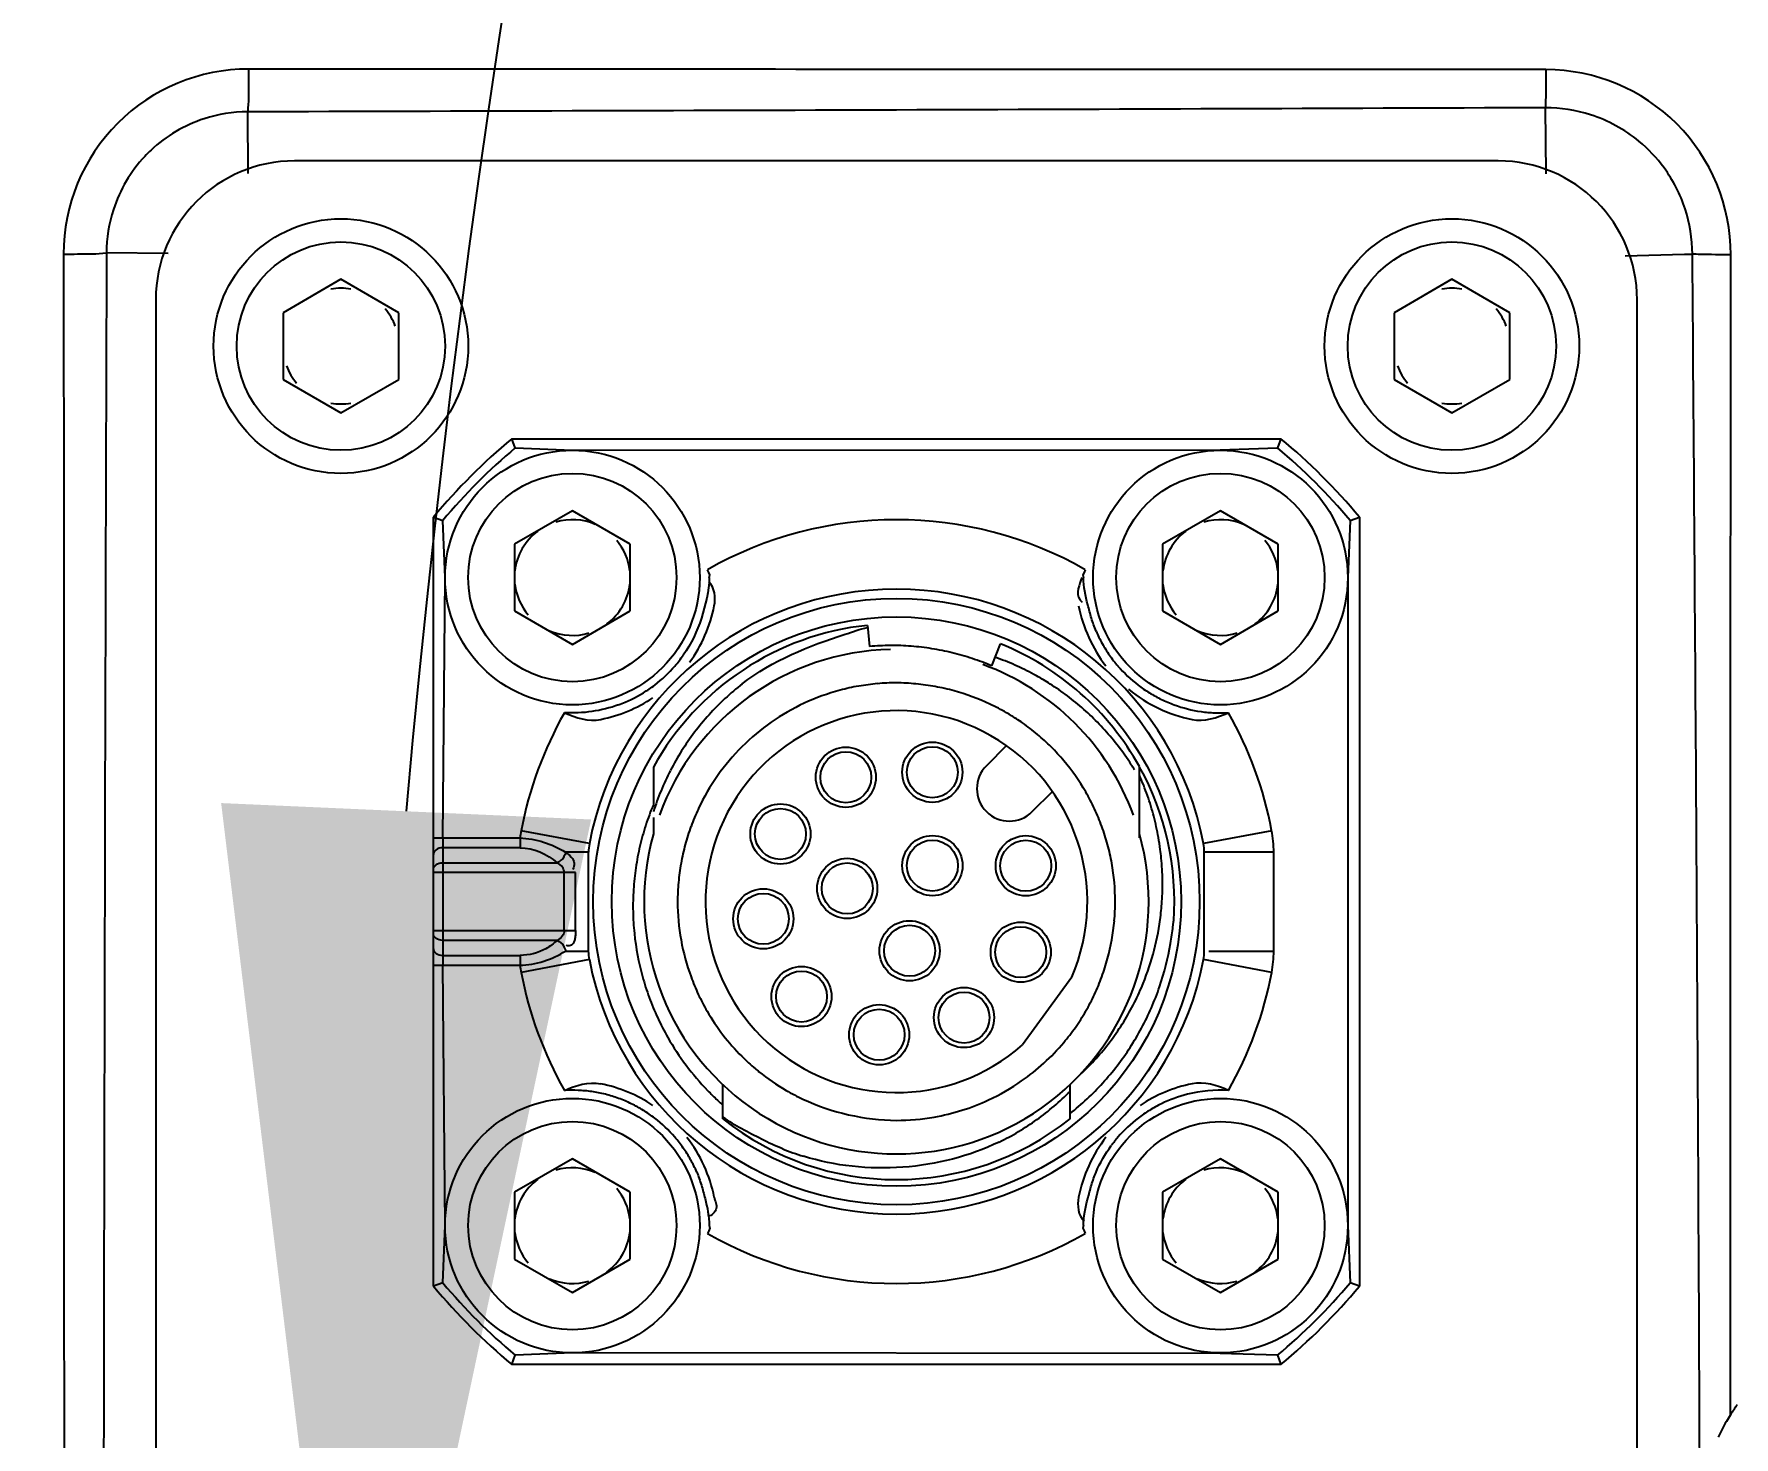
# Model space of a CAD drawing. Header units: millimetres. Extents: x 4086 to 8300, y 123 to 1549.
# Drawn here: x 7714.3 to 7723.48, y 609.48 to 617.05 of the extents above; entities that cross this region are included whole.
import ezdxf

# ---------------------------------------------------------------- set-up
doc = ezdxf.new("R2010")
doc.units = ezdxf.units.MM
for name, color, linetype in [('外形图', 7, 'Continuous'), ('尺寸标注', 7, 'Continuous'), ('运动范围', 7, 'Continuous')]:
    doc.layers.add(name, color=color, linetype=linetype)
doc.styles.add('思源黑', font='SourceHanSansCN-Normal.ttf')
doc.dimstyles.new('尺寸标注_1_4比例', dxfattribs={"dimtxt": 7, "dimasz": 6, "dimexe": 2, "dimexo": 1.5, "dimgap": 1, "dimtad": 1, "dimdec": 1, "dimlfac": 4, "dimdsep": 46, "dimtxsty": '思源黑', "dimcen": 0.09, "dimadec": 0, "dimazin": 0, "dimtp": 0.01, "dimtm": 0.01, "dimtfac": 1, "dimtdec": 1, "dimtofl": 0, "dimtmove": 0, "dimatfit": 3, "dimfxl": 1, "dimtolj": 1, "dimarcsym": 0})

# ---------------------------------------------------------------- blocks, each defined once
blk = doc.blocks.new('*D750')
at = {"layer": 'Defpoints', "color": 0}
for p in [(7746.4945, 663.3329), (7961.6062, 638.2257), (7701.103, 606.8629), (7720.6832, 606.8629), (7783.6327, 606.8629)]:
    blk.add_point(p, dxfattribs=at)
at = {"layer": '尺寸标注', "color": 0, "lineweight": -2}
blk.add_arc((7783.6327, 606.8629), 67.5878, 15.082182, 174.911989, dxfattribs=at)
at = {"layer": '尺寸标注', "color": 0}
for points in [[(7847.9162, 624.2324), (7849.8685, 624.6666), (7850.1949, 618.5926)], [(7715.3122, 612.9013), (7717.3102, 612.8126), (7716.0449, 606.8629)]]:
    blk.add_solid(points, dxfattribs=at)
at = {"layer": '尺寸标注', "color": 0, "insert": (7783.6327, 679.1611), "char_height": 7, "attachment_point": 5, "style": '思源黑'}
blk.add_mtext('\\A1;-\\A1;170%%d', dxfattribs=at)

msp = doc.modelspace()

# ---------------------------------------------------------------- linework, layer by layer
at = {"layer": '外形图'}
for p, q in [((7715.4582, 616.302), (7715.4556, 616.6345)), ((7722.4682, 616.2997), (7722.4638, 616.6566)), ((7722.209, 616.3692), (7715.709, 616.3692)), ((7715.0259, 615.869), (7714.6932, 615.8721)), ((7722.8951, 615.8575), (7723.2145, 615.8648)), ((7723.2145, 615.8648), (7723.2576, 615.8658)), ((7715.959, 615.73), (7715.6465, 615.5496)), ((7716.2715, 615.5496), (7715.959, 615.73)), ((7721.959, 615.73), (7721.6465, 615.5496)), ((7722.2715, 615.5496), (7721.959, 615.73)), ((7714.959, 615.6192), (7714.959, 604.1192)), ((7722.959, 604.1192), (7722.959, 615.6192)), ((7715.6465, 615.5496), (7715.6465, 615.1888)), ((7716.2715, 615.1888), (7716.2715, 615.5496)), ((7721.6465, 615.5496), (7721.6465, 615.1888)), ((7722.2715, 615.1888), (7722.2715, 615.5496)), ((7715.6465, 615.1888), (7715.959, 615.0084)), ((7715.959, 615.0084), (7716.2715, 615.1888)), ((7721.6465, 615.1888), (7721.959, 615.0084)), ((7721.959, 615.0084), (7722.2715, 615.1888)), ((7716.9004, 614.8192), (7716.8823, 614.8692)), ((7716.8823, 614.8692), (7721.0356, 614.8692)), ((7721.0356, 614.8692), (7721.0175, 614.8192)), ((7716.9004, 614.8192), (7717.209, 614.8063)), ((7717.209, 614.8063), (7720.707, 614.8091)), ((7720.707, 614.8091), (7721.0175, 614.8192)), ((7717.209, 614.48), (7716.8965, 614.2996)), ((7717.5215, 614.2996), (7717.209, 614.48)), ((7720.709, 614.48), (7720.3965, 614.2996)), ((7721.0215, 614.2996), (7720.709, 614.48)), ((7716.459, 610.2925), (7716.459, 614.4459)), ((7716.459, 614.4459), (7716.509, 614.4277)), ((7716.5214, 614.1188), (7716.509, 614.4277)), ((7721.409, 614.4277), (7721.3965, 614.1192)), ((7721.409, 614.4277), (7721.459, 614.4459)), ((7721.459, 614.4459), (7721.459, 610.2925)), ((7716.8965, 614.2996), (7716.8965, 613.9388)), ((7717.5215, 613.9388), (7717.5215, 614.2996)), ((7720.3965, 614.2996), (7720.3965, 613.9388)), ((7721.0215, 613.9388), (7721.0215, 614.2996)), ((7716.509, 612.7128), (7716.5214, 614.1198)), ((7721.3964, 614.1178), (7721.3965, 610.6185)), ((7716.8965, 613.9388), (7717.209, 613.7584)), ((7717.209, 613.7584), (7717.5215, 613.9388)), ((7720.3965, 613.9388), (7720.709, 613.7584)), ((7720.709, 613.7584), (7721.0215, 613.9388)), ((7718.8022, 613.861), (7718.8141, 613.7471)), ((7719.4734, 613.6424), (7719.5213, 613.7611)), ((7719.5538, 613.2116), (7719.4451, 613.1028)), ((7720.2715, 612.713), (7720.2715, 613.098)), ((7717.6465, 613.0954), (7717.6465, 612.8925)), ((7719.6926, 612.8553), (7719.8013, 612.9641)), ((7717.6465, 612.8234), (7717.6465, 612.7349)), ((7717.3008, 612.6825), (7716.9323, 612.7522)), ((7720.9856, 612.7522), (7720.6171, 612.6825)), ((7716.459, 612.7128), (7716.9262, 612.7128)), ((7716.509, 612.7128), (7716.509, 612.0256)), ((7716.9262, 612.6597), (7716.509, 612.6597)), ((7716.9262, 612.7128), (7716.9262, 612.6597)), ((7716.509, 612.5787), (7717.1272, 612.5787)), ((7717.2965, 612.6361), (7717.1727, 612.6361)), ((7717.2965, 612.1023), (7717.2965, 612.6361)), ((7720.6215, 612.1023), (7720.6215, 612.6361)), ((7720.9965, 612.6361), (7720.6215, 612.6361)), ((7720.9964, 612.1023), (7720.9964, 612.6361)), ((7717.226, 612.5256), (7716.459, 612.5256)), ((7717.1651, 612.2128), (7717.1651, 612.5256)), ((7717.226, 612.2128), (7717.226, 612.5256)), ((7716.459, 612.2128), (7717.1651, 612.2128)), ((7717.1651, 612.2128), (7717.226, 612.2128)), ((7717.1272, 612.1597), (7716.509, 612.1597)), ((7717.1727, 612.1023), (7717.2965, 612.1023)), ((7720.6458, 612.1023), (7720.9965, 612.1023)), ((7716.459, 612.0256), (7716.9262, 612.0256)), ((7716.509, 612.0787), (7716.9262, 612.0787)), ((7716.5214, 610.6186), (7716.509, 612.0256)), ((7716.9262, 612.0787), (7716.9262, 612.0256)), ((7717.3008, 612.0558), (7716.9323, 611.9862)), ((7720.9856, 611.9862), (7720.6171, 612.0558)), ((7719.9057, 611.9603), (7719.6404, 611.5951)), ((7718.0215, 611.1966), (7718.0215, 611.3805)), ((7719.8965, 611.1967), (7719.8965, 611.3805)), ((7717.209, 610.98), (7716.8965, 610.7996)), ((7717.5215, 610.7996), (7717.209, 610.98)), ((7720.709, 610.98), (7720.3965, 610.7996)), ((7721.0215, 610.7996), (7720.709, 610.98)), ((7716.8965, 610.7996), (7716.8965, 610.4388)), ((7717.5215, 610.4388), (7717.5215, 610.7996)), ((7720.3965, 610.7996), (7720.3965, 610.4388)), ((7721.0215, 610.4388), (7721.0215, 610.7996)), ((7716.509, 610.3107), (7716.5214, 610.6197)), ((7721.3965, 610.6197), (7721.409, 610.3107)), ((7716.8965, 610.4388), (7717.209, 610.2584)), ((7717.209, 610.2584), (7717.5215, 610.4388)), ((7720.3965, 610.4388), (7720.709, 610.2584)), ((7720.709, 610.2584), (7721.0215, 610.4388)), ((7716.509, 610.3107), (7716.459, 610.2925)), ((7721.459, 610.2925), (7721.409, 610.3107)), ((7716.8823, 609.8692), (7716.9004, 609.9192)), ((7717.209, 609.9321), (7716.9004, 609.9192)), ((7720.707, 609.9291), (7717.209, 609.9321)), ((7721.0175, 609.9192), (7720.707, 609.9291)), ((7721.0175, 609.9192), (7721.0356, 609.8692)), ((7721.0356, 609.8692), (7716.8823, 609.8692))]:
    msp.add_line(p, q, dxfattribs=at)
for points in [[(7717.9485, 614.1192), (7717.9514, 614.1331), (7717.9454, 614.1474), (7717.939, 614.1618)], [(7719.9789, 614.1618), (7719.9725, 614.1474), (7719.9666, 614.1332), (7719.9695, 614.1192)], [(7716.509, 612.6597), (7716.4992, 612.659), (7716.4898, 612.657), (7716.4812, 612.6538), (7716.4736, 612.6494), (7716.4674, 612.644), (7716.4628, 612.6379), (7716.4599, 612.6313), (7716.459, 612.6244)], [(7716.459, 612.5433), (7716.4599, 612.5502), (7716.4628, 612.5568), (7716.4674, 612.5629), (7716.4736, 612.5683), (7716.4811, 612.5727), (7716.4898, 612.576), (7716.4992, 612.578), (7716.509, 612.5787)], [(7717.1737, 612.6349), (7717.1692, 612.6236), (7717.1626, 612.6126), (7717.1566, 612.6006), (7717.147, 612.5922), (7717.1369, 612.5848), (7717.1266, 612.5787)], [(7717.1651, 612.5256), (7717.164, 612.5352), (7717.1619, 612.5432), (7717.1589, 612.55), (7717.1547, 612.5562), (7717.1494, 612.5625), (7717.1429, 612.5686), (7717.1349, 612.5742), (7717.1266, 612.5787)], [(7716.509, 612.1597), (7716.4992, 612.1604), (7716.4898, 612.1624), (7716.4812, 612.1657), (7716.4736, 612.1701), (7716.4674, 612.1754), (7716.4628, 612.1816), (7716.4599, 612.1882), (7716.459, 612.1951)], [(7716.459, 612.114), (7716.4599, 612.1071), (7716.4628, 612.1005), (7716.4674, 612.0944), (7716.4736, 612.089), (7716.4812, 612.0846), (7716.4898, 612.0814), (7716.4992, 612.0793), (7716.509, 612.0787)], [(7717.1266, 612.1597), (7717.1369, 612.1536), (7717.147, 612.1462), (7717.1566, 612.1378), (7717.1626, 612.1257), (7717.169, 612.1147), (7717.1734, 612.1033)], [(7717.9485, 610.6192), (7717.9513, 610.6051), (7717.9454, 610.591), (7717.939, 610.5766)], [(7719.9694, 610.6192), (7719.9666, 610.6052), (7719.9725, 610.591), (7719.9789, 610.5766)]]:
    msp.add_lwpolyline(points, dxfattribs=at)
for centre, radius in [((7715.959, 615.3692), 0.6875), ((7721.959, 615.3692), 0.6875), ((7715.959, 615.3692), 0.5625), ((7715.959, 615.3692), 0.5625), ((7721.959, 615.3692), 0.5625), ((7717.209, 614.1192), 0.6875), ((7720.709, 614.1192), 0.6875), ((7717.209, 614.1192), 0.5625), ((7720.709, 614.1192), 0.5625), ((7718.959, 612.3692), 1.6375), ((7718.959, 612.3692), 1.5375), ((7718.6859, 613.0408), 0.1625), ((7719.1527, 613.0678), 0.1625), ((7719.1527, 613.0678), 0.1375), ((7718.6859, 613.0408), 0.1375), ((7718.3327, 612.7344), 0.1625), ((7718.3327, 612.7344), 0.1375), ((7719.1534, 612.5636), 0.1625), ((7719.1534, 612.5636), 0.1375), ((7719.6576, 612.5629), 0.1625), ((7719.6576, 612.5629), 0.1375), ((7718.6933, 612.4404), 0.1625), ((7718.6933, 612.4404), 0.1375), ((7718.24, 612.2761), 0.1625), ((7718.24, 612.2761), 0.1375), ((7719.0301, 612.1036), 0.1625), ((7719.0301, 612.1036), 0.1375), ((7719.6306, 612.0961), 0.1625), ((7719.6306, 612.0961), 0.1375), ((7718.4463, 611.8565), 0.1625), ((7718.4463, 611.8565), 0.1375), ((7719.3242, 611.7429), 0.1625), ((7718.8659, 611.6502), 0.1625), ((7719.3242, 611.7429), 0.1375), ((7718.8659, 611.6502), 0.1375), ((7717.209, 610.6192), 0.6875), ((7720.709, 610.6192), 0.6875), ((7717.209, 610.6192), 0.5625), ((7720.709, 610.6192), 0.5625)]:
    msp.add_circle(centre, radius, dxfattribs=at)
for centre, radius, start, end in [((7715.4597, 615.8668), 0.9985, 89.94103, 180.03394), ((7722.4661, 615.8631), 0.9991, 359.95295, 89.97583), ((7715.4567, 615.866), 0.7685, 90.0848, 107.96318), ((7722.4643, 615.86), 0.7966, 72.18693, 90.03698), ((7715.455, 615.8727), 0.7615, 133.22051, 136.82168), ((7722.4619, 615.8614), 0.7965, 36.18403, 50.51475), ((7715.709, 615.6192), 0.75, 90, 180), ((7722.209, 615.6192), 0.75, 0, 90), ((7722.4596, 615.8612), 0.7984, 18.21562, 36.1006), ((7715.4619, 615.8709), 0.7687, 162.0603, 179.90992), ((7722.4583, 615.8624), 0.7993, 0.24202, 18.10553), ((11015.7805, 604.7162), 3301.1061, 179.8063724, 179.9626317), ((6099.3581, 602.7848), 1623.9522, 0.2248116, 0.4615247), ((7715.959, 615.3692), 0.3125, 79.9994, 100.0006), ((7721.959, 615.3692), 0.3125, 79.9994, 100.0006), ((7715.959, 615.3692), 0.3125, 19.99941, 40.0006), ((7721.959, 615.3692), 0.3125, 19.99941, 40.0006), ((7715.959, 615.3692), 0.3125, 199.99941, 220.0006), ((7721.959, 615.3692), 0.3125, 199.99941, 220.0006), ((7715.959, 615.3692), 0.3125, 259.9994, 280.0006), ((7721.959, 615.3692), 0.3125, 259.9994, 280.0006), ((7718.959, 612.3692), 3.25, 129.71514, 140.28486), ((7718.959, 612.3692), 3.25, 39.71514, 50.28486), ((7718.959, 612.3692), 3.2, 130.03737, 139.96263), ((7718.959, 612.3692), 3.2, 40.03737, 49.96263), ((7717.209, 614.1192), 0.3125, 66.66743, 106.66645), ((7718.959, 612.3692), 2.0625, 60.36057, 119.63943), ((7720.709, 614.1192), 0.3125, 66.66743, 106.66645), ((7717.209, 614.1192), 0.3125, 126.66743, 173.33256), ((7717.209, 614.1192), 0.3125, 6.66744, 40.0006), ((7720.709, 614.1192), 0.3125, 126.66743, 173.33256), ((7720.709, 614.1192), 0.3125, 6.66744, 40.0006), ((7717.209, 614.1192), 0.3125, 186.66744, 220.0006), ((7718.959, 612.3692), 1.6875, 10.70124, 169.29873), ((7717.209, 614.1192), 0.3125, 306.66743, 353.33256), ((7720.709, 614.1192), 0.3125, 186.66744, 220.0006), ((7720.709, 614.1192), 0.3125, 306.66743, 353.33256), ((7717.209, 614.1192), 0.7812, 324.17832, 348.67376), ((7720.709, 614.1192), 0.7812, 191.32625, 217.56985), ((7717.209, 614.1192), 0.3125, 246.66743, 286.66645), ((7718.959, 612.3692), 1.5, 95.99992, 151.0454), ((7720.709, 614.1192), 0.3125, 246.66743, 286.66645), ((7718.9331, 612.3663), 1.3859, 90.2785, 94.92399), ((7718.933, 612.368), 1.3843, 85.6236, 90.27446), ((7718.9329, 612.3669), 1.3853, 80.97569, 85.62278), ((7718.959, 612.3692), 1.5012, 29.0411, 68.00001), ((7720.6329, 614.0793), 0.6456, 202.70928, 209.33055), ((7720.7042, 614.1192), 0.7273, 209.31951, 215.19305), ((7718.959, 612.3692), 1.3625, 91.33258, 159.99933), ((7717.1895, 614.1352), 0.7563, 319.2215, 324.87209), ((7718.9329, 612.3672), 1.385, 76.32547, 80.97336), ((7718.9329, 612.3675), 1.3848, 71.67531, 76.32385), ((7718.9327, 612.3672), 1.3851, 67.0259, 71.67328), ((7718.959, 612.3692), 1.3625, 19.99849, 69.99868), ((7719.0227, 612.344), 1.4242, 66.16676, 70.75931), ((7720.7282, 614.135), 0.7561, 215.12664, 220.77889), ((7717.209, 614.1186), 0.7307, 307.50633, 319.20926), ((7719.0182, 612.3337), 1.4355, 61.60144, 66.16724), ((7719.0174, 612.3322), 1.4372, 58.81412, 61.60299), ((7719.0192, 612.3351), 1.4337, 57.02471, 58.81396), ((7720.7089, 614.1186), 0.7308, 220.79115, 232.49374), ((7717.209, 614.1192), 0.7812, 281.32632, 303.75635), ((7717.2078, 614.1217), 0.734, 289.97238, 301.61405), ((7717.2091, 614.1192), 0.7312, 301.62689, 307.47184), ((7719.013, 612.4123), 1.4385, 128.03637, 137.82833), ((7718.9627, 612.361), 1.1902, 105.00363, 124.84194), ((7718.9596, 612.3666), 1.1841, 99.9425, 104.92728), ((7718.9591, 612.3697), 1.1809, 94.95987, 99.94192), ((7718.9582, 612.3798), 1.1707, 89.964, 94.96129), ((7718.9457, 612.301), 1.2496, 84.54437, 89.39128), ((7718.9473, 612.3205), 1.23, 79.63509, 84.5313), ((7718.9494, 612.3318), 1.2185, 74.73148, 79.63906), ((7718.9546, 612.3511), 1.1985, 64.87013, 74.72785), ((7719.0137, 612.3275), 1.4431, 47.85811, 57.00512), ((7720.709, 614.1192), 0.7812, 230.5908, 258.67368), ((7720.7088, 614.1192), 0.7312, 232.52804, 238.37297), ((7720.7096, 614.1205), 0.7327, 238.37578, 244.20498), ((7718.959, 612.3692), 2.0625, 150.36124, 169.29873), ((7718.9996, 612.4248), 1.4201, 137.8398, 142.78032), ((7718.959, 612.3692), 1.0312, 336.64174, 311.35824), ((7718.9599, 612.3634), 1.1852, 59.90253, 64.8483), ((7718.9624, 612.3679), 1.18, 56.88691, 59.89969), ((7719.0036, 612.3163), 1.4582, 43.31565, 47.86037), ((7720.7092, 614.1196), 0.7317, 244.20126, 250.04157), ((7720.7089, 614.1188), 0.7308, 250.04796, 261.74895), ((7720.709, 614.1205), 0.7325, 261.75632, 267.56666), ((7720.7091, 614.1194), 0.7315, 267.56028, 273.33701), ((7718.959, 612.3692), 2.0625, 10.72399, 29.63876), ((7718.9981, 612.4262), 1.4181, 142.78854, 147.71656), ((7718.9604, 612.3675), 1.1836, 124.92693, 134.90243), ((7718.9642, 612.3706), 1.1768, 54.94556, 56.88673), ((7718.967, 612.3746), 1.1719, 49.99631, 54.94683), ((7719.0056, 612.3181), 1.4554, 38.74971, 43.31817), ((7718.9663, 612.364), 1.1902, 134.9862, 154.81898), ((7718.9797, 612.3895), 1.1523, 45.01437, 50.00256), ((7718.9673, 612.3765), 1.1703, 40.03767, 45.03385), ((7719.0011, 612.3149), 1.461, 34.17696, 38.73907), ((7718.9983, 612.426), 1.4184, 147.71425, 152.62725), ((7719.5688, 612.9791), 0.175, 135, 315), ((7718.9563, 612.3675), 1.1845, 30.08368, 40.03191), ((7718.9936, 612.3096), 1.4701, 31.66673, 34.18234), ((7718.9882, 612.4312), 1.407, 152.62741, 157.56422), ((7718.9224, 612.4552), 1.4751, 19.27296, 23.85303), ((7718.959, 612.3692), 1.5012, 355.97299, 28.95665), ((7718.9774, 612.4358), 1.3953, 157.56777, 162.53492), ((7718.9579, 612.3686), 1.1825, 25.09542, 30.07643), ((7718.9399, 612.4616), 1.4564, 14.64638, 19.26351), ((7718.9522, 612.3449), 1.4159, 157.24789, 162.01943), ((7718.9579, 612.3697), 1.1801, 154.89676, 159.89409), ((7718.96, 612.3696), 1.1802, 20.11072, 25.09321), ((7718.9378, 612.4612), 1.4586, 10.05135, 14.64164), ((7717.5465, 612.6361), 0.625, 169.29873, 172.95646), ((7718.9535, 612.3445), 1.4173, 162.01981, 166.79487), ((7718.959, 612.3692), 1.3625, 164.42875, 15.57143), ((7718.9595, 612.3692), 1.1819, 159.89771, 164.90345), ((7718.9599, 612.3697), 1.1803, 15.11072, 20.1065), ((7720.3715, 612.6361), 0.625, 359.99998, 10.77626), ((7717.5465, 612.6361), 0.25, 169.2976, 180), ((7718.9533, 612.3446), 1.417, 166.7972, 171.57927), ((7718.971, 612.3663), 1.1937, 164.91161, 169.88358), ((7718.9491, 612.3669), 1.1915, 10.12933, 15.10242), ((7718.9369, 612.461), 1.4595, 7.47137, 10.05289), ((7718.941, 612.4615), 1.4553, 5.63674, 7.47122), ((7720.3715, 612.6361), 0.25, 0, 10.70108), ((7718.9566, 612.3442), 1.4204, 171.5833, 176.35803), ((7718.9773, 612.365), 1.2001, 169.87644, 174.83392), ((7718.9289, 612.3639), 1.2119, 0.25157, 10.103), ((7718.9538, 612.4626), 1.4425, 0.87558, 5.64182), ((7718.9841, 612.3646), 1.2069, 174.8453, 179.78379), ((7718.9679, 612.463), 1.4284, 356.23309, 0.86857), ((7718.961, 612.3439), 1.4248, 176.35866, 181.12024), ((7718.989, 612.3745), 1.2119, 180.25157, 190.103), ((7718.9338, 612.3738), 1.2069, 354.84529, 359.78376), ((7718.9673, 612.4632), 1.429, 352.29672, 356.22702), ((7718.9605, 612.3439), 1.4242, 181.12101, 185.89111), ((7718.9781, 612.4616), 1.4181, 336.8643, 352.30313), ((7718.9659, 612.3449), 1.4298, 185.90664, 195.425), ((7718.9422, 612.3732), 1.1986, 344.92169, 354.83717), ((7718.9614, 612.3944), 1.4995, 350.37591, 353.89818), ((7718.9605, 612.3945), 1.5004, 353.89768, 355.01185), ((7718.965, 612.3708), 1.1875, 190.12879, 200.08353), ((7718.9619, 612.3945), 1.4991, 341.09144, 350.36922), ((7720.3715, 612.1023), 0.25, 349.2999, 359.9993), ((7720.3715, 612.1023), 0.625, 349.27488, 0.00002), ((7717.5465, 612.1023), 0.625, 187.04352, 190.70127), ((7718.959, 612.3692), 1.6875, 190.70115, 349.29878), ((7718.9584, 612.3692), 1.1819, 339.89767, 344.90343), ((7718.959, 612.3692), 2.0625, 190.70127, 209.63958), ((7718.9683, 612.3456), 1.4323, 195.42856, 200.18864), ((7718.9579, 612.3688), 1.1802, 200.11072, 205.09321), ((7718.96, 612.3687), 1.1801, 334.89672, 339.89405), ((7718.9934, 612.4571), 1.4023, 331.93322, 336.78768), ((7718.9693, 612.3922), 1.4913, 336.41563, 341.08142), ((7718.959, 612.3692), 2.0625, 330.36042, 349.29151), ((7718.9677, 612.3455), 1.4317, 200.19082, 204.95805), ((7718.96, 612.3698), 1.1825, 205.09542, 210.07643), ((7718.9592, 612.3691), 1.181, 329.90375, 334.89369), ((7718.9706, 612.3469), 1.4349, 204.96213, 209.72311), ((7718.9604, 612.3703), 1.1831, 210.08666, 224.98871), ((7718.9579, 612.3699), 1.1827, 324.91022, 329.90155), ((7719.0041, 612.4512), 1.39, 327.0636, 331.93979), ((7718.9679, 612.3931), 1.493, 327.08538, 336.40597), ((7718.9785, 612.3522), 1.4444, 209.75053, 223.9759), ((7718.9584, 612.3696), 1.182, 319.91175, 324.90924), ((7719.0185, 612.4421), 1.373, 322.14005, 327.05559), ((7718.9586, 612.3696), 1.1818, 304.9179, 319.90768), ((7719.0197, 612.4414), 1.3716, 312.41413, 322.13411), ((7718.9736, 612.3896), 1.4863, 322.3993, 327.0788), ((7718.9382, 612.3489), 1.1523, 225.01437, 230.00256), ((7718.9485, 612.3607), 1.168, 229.99246, 231.19083), ((7718.9543, 612.3685), 1.1777, 231.20442, 239.9005), ((7718.9757, 612.3882), 1.4838, 317.7105, 322.39469), ((7717.209, 610.6192), 0.7812, 56.18953, 78.67319), ((7718.9578, 612.3712), 1.1836, 294.93581, 304.90828), ((7718.975, 612.3891), 1.4849, 308.35667, 317.70175), ((7720.709, 610.6192), 0.7812, 101.32681, 123.76055), ((7717.2089, 610.6191), 0.7313, 87.56046, 93.33607), ((7717.2089, 610.6181), 0.7324, 81.75549, 87.56684), ((7717.2091, 610.6197), 0.7307, 75.89791, 81.748), ((7717.2091, 610.6195), 0.7309, 70.04631, 75.90117), ((7717.2087, 610.6187), 0.7318, 64.20006, 70.04003), ((7717.2083, 610.6179), 0.7327, 58.37464, 64.20378), ((7718.9819, 612.3563), 1.4497, 224.00045, 227.00542), ((7718.9714, 612.3451), 1.4343, 227.00745, 228.52754), ((7718.958, 612.375), 1.1852, 239.90253, 244.8483), ((7718.9572, 612.3747), 1.187, 279.9692, 294.89034), ((7718.9071, 612.3239), 1.3921, 305.59311, 315.29052), ((7720.7096, 610.6179), 0.7327, 115.79624, 121.62537), ((7720.7096, 610.6175), 0.7331, 104.11778, 115.78453), ((7720.7093, 610.615), 0.7354, 86.70799, 104.04991), ((7717.2091, 610.6192), 0.7312, 52.52692, 58.37181), ((7717.209, 610.6198), 0.7308, 40.79025, 52.49259), ((7718.959, 612.3692), 1.5012, 231.3511, 308.64408), ((7718.9593, 612.3653), 1.1774, 269.98116, 279.94631), ((7718.8967, 612.3389), 1.4104, 295.95247, 305.58102), ((7720.7089, 610.6198), 0.7308, 127.50744, 139.20984), ((7720.7088, 610.6192), 0.7312, 121.62818, 127.47307), ((7717.1897, 610.6033), 0.7561, 35.12611, 40.778), ((7717.209, 610.6192), 0.7812, 11.32681, 37.60446), ((7720.709, 610.6192), 0.7812, 142.3367, 168.67319), ((7720.7263, 610.6049), 0.7537, 139.21661, 143.67526), ((7717.2137, 610.6192), 0.7273, 29.31915, 35.19262), ((7718.9251, 612.4784), 1.5565, 248.01893, 252.51983), ((7717.209, 610.6192), 0.3125, 66.66743, 106.66645), ((7717.2851, 610.6592), 0.6455, 22.70802, 29.33019), ((7720.709, 610.6192), 0.3125, 66.66743, 106.66645), ((7717.209, 610.6192), 0.3125, 126.66743, 173.33256), ((7717.209, 610.6192), 0.3125, 6.66744, 40.0006), ((7720.709, 610.6192), 0.3125, 126.66743, 173.33256), ((7720.709, 610.6192), 0.3125, 6.66744, 40.0006), ((7717.209, 610.6192), 0.3125, 186.66744, 220.0006), ((7717.209, 610.6192), 0.3125, 306.66743, 353.33256), ((7718.959, 612.3692), 2.0625, 240.36042, 299.63958), ((7720.709, 610.6192), 0.3125, 186.66744, 220.0006), ((7720.709, 610.6192), 0.3125, 306.66743, 353.33256), ((7718.959, 612.3692), 3.25, 219.71514, 230.28486), ((7718.959, 612.3692), 3.2, 220.03737, 229.96263), ((7717.209, 610.6192), 0.3125, 246.66743, 286.66645), ((7720.709, 610.6192), 0.3125, 246.66743, 286.66645), ((7718.959, 612.3692), 3.2, 310.03737, 319.96263), ((7718.959, 612.3692), 3.25, 309.71514, 320.28486), ((7724.4124, 608.994), 1.1253, 144.19797, 147.54951), ((7724.4335, 608.9812), 1.1499, 149.6545, 154.41763), ((7724.4227, 608.9875), 1.1374, 147.55261, 149.65215)]:
    msp.add_arc(centre, radius, start, end, dxfattribs=at)
for points, knots in [([(7715.4608, 616.8652), (7715.4607, 616.8401), (7715.4598, 616.7632), (7715.4605, 616.686), (7715.4556, 616.6345)], [0, 0, 0, 0, 0.326824, 1, 1, 1, 1]), ([(7722.4665, 616.8622), (7722.4664, 616.8064), (7722.466, 616.7379), (7722.4643, 616.6693), (7722.4638, 616.6566)], [0, 0, 0, 0, 0.814554, 1, 1, 1, 1]), ([(7714.4613, 615.8662), (7714.4864, 615.8662), (7714.5637, 615.8672), (7714.6413, 615.8665), (7714.6932, 615.8721)], [0, 0, 0, 0, 0.325316, 1, 1, 1, 1]), ([(7723.4651, 615.8623), (7723.4095, 615.8623), (7723.3403, 615.8629), (7723.2712, 615.8652), (7723.2576, 615.8658)], [0, 0, 0, 0, 0.803565, 1, 1, 1, 1]), ([(7719.9488, 614), (7719.9505, 613.9974), (7719.9546, 613.9924), (7719.9592, 613.9879), (7719.9617, 613.9857)], [0, 0, 0, 0, 0.480168, 1, 1, 1, 1]), ([(7720.0123, 613.9003), (7720.0087, 613.9122), (7720.0019, 613.9361), (7719.9957, 613.9601), (7719.9926, 613.9722)], [0, 0, 0, 0, 0.499215, 1, 1, 1, 1]), ([(7720.0373, 613.83), (7720.0325, 613.8415), (7720.0237, 613.8647), (7720.016, 613.8884), (7720.0123, 613.9003)], [0, 0, 0, 0, 0.499715, 1, 1, 1, 1]), ([(7717.1727, 612.6361), (7717.1935, 612.6219), (7717.2273, 612.5913), (7717.2162, 612.5531), (7717.2115, 612.5428)], [0, 0, 0, 0, 0.689263, 1, 1, 1, 1]), ([(7717.1651, 612.2128), (7717.1651, 612.2019), (7717.1566, 612.1789), (7717.1374, 612.1648), (7717.1266, 612.1597)], [0, 0, 0, 0, 0.474821, 1, 1, 1, 1]), ([(7717.226, 612.2128), (7717.226, 612.2046), (7717.2256, 612.1883), (7717.2234, 612.172), (7717.2214, 612.1641)], [0, 0, 0, 0, 0.49958, 1, 1, 1, 1]), ([(7717.1272, 612.1597), (7717.1178, 612.1515), (7717.0983, 612.1351), (7717.077, 612.1209), (7717.0656, 612.1146)], [0, 0, 0, 0, 0.48993, 1, 1, 1, 1]), ([(7717.2042, 612.1344), (7717.2005, 612.1319), (7717.1905, 612.1285), (7717.1803, 612.1302), (7717.175, 612.1318)], [0, 0, 0, 0, 0.444948, 1, 1, 1, 1]), ([(7717.2214, 612.1641), (7717.2199, 612.158), (7717.2162, 612.1469), (7717.2086, 612.1375), (7717.2042, 612.1344)], [0, 0, 0, 0, 0.534545, 1, 1, 1, 1]), ([(7717.8806, 610.9084), (7717.8854, 610.8969), (7717.8942, 610.8736), (7717.902, 610.85), (7717.9056, 610.8381)], [0, 0, 0, 0, 0.499715, 1, 1, 1, 1]), ([(7720.0123, 610.8381), (7720.016, 610.85), (7720.0237, 610.8736), (7720.0325, 610.8969), (7720.0373, 610.9084)], [0, 0, 0, 0, 0.500286, 1, 1, 1, 1]), ([(7717.9056, 610.8381), (7717.9092, 610.8262), (7717.916, 610.8023), (7717.9222, 610.7783), (7717.9253, 610.7662)], [0, 0, 0, 0, 0.499214, 1, 1, 1, 1]), ([(7719.9926, 610.7662), (7719.9957, 610.7783), (7720.0019, 610.8023), (7720.0087, 610.8262), (7720.0123, 610.8381)], [0, 0, 0, 0, 0.500787, 1, 1, 1, 1]), ([(7717.975, 610.7726), (7717.979, 610.7524), (7718.0017, 610.7108), (7717.9614, 610.6731), (7717.9411, 610.6692)], [0, 0, 0, 0, 0.499571, 1, 1, 1, 1])]:
    msp.add_open_spline(points, degree=3, knots=knots, dxfattribs=at)
for points in [[(7722.4665, 616.8622), (7720.1312, 616.8631), (7717.796, 616.8641), (7715.4608, 616.8652)], [(7715.2197, 616.597), (7715.1143, 616.5627), (7715.0143, 616.5036), (7714.9335, 616.4276)], [(7722.4638, 616.6566), (7720.1277, 616.6476), (7717.7917, 616.6398), (7715.4556, 616.6345)], [(7722.9683, 616.4761), (7722.892, 616.539), (7722.8021, 616.5881), (7722.708, 616.6184)], [(7714.8997, 616.3938), (7714.8239, 616.313), (7714.7648, 616.213), (7714.7306, 616.1076)], [(7714.4613, 615.8662), (7714.463, 612.8672), (7714.4638, 609.8682), (7714.4638, 606.8692)], [(7723.4628, 609.5978), (7723.4632, 611.686), (7723.464, 613.7741), (7723.4651, 615.8623)], [(7717.9485, 614.1192), (7717.9485, 614.0448), (7717.9273, 613.9714), (7717.9056, 613.9003)], [(7719.9612, 614.1192), (7719.9472, 614.0818), (7719.9263, 614.033), (7719.9488, 614)], [(7719.9926, 613.9722), (7719.9805, 614.0203), (7719.9695, 614.0696), (7719.9695, 614.1192)], [(7717.975, 613.9657), (7717.9837, 614.0092), (7717.9785, 614.066), (7717.9453, 614.0955)], [(7717.9056, 613.9003), (7717.8839, 613.8293), (7717.8509, 613.7607), (7717.8081, 613.7)], [(7718.6817, 613.8129), (7718.722, 613.8259), (7718.7616, 613.8427), (7718.8034, 613.849)], [(7718.1267, 613.5452), (7718.2885, 613.6718), (7718.4862, 613.7499), (7718.6817, 613.8129)], [(7717.4585, 613.4318), (7717.3659, 613.3982), (7717.2645, 613.3834), (7717.1663, 613.3892)], [(7717.1663, 613.3892), (7717.2267, 613.3615), (7717.2972, 613.3401), (7717.3624, 613.3532)], [(7720.5555, 613.3532), (7720.6207, 613.3401), (7720.6912, 613.3615), (7720.7516, 613.3892)], [(7716.9262, 612.7128), (7717.0119, 612.7108), (7717.0987, 612.6811), (7717.1718, 612.6361)], [(7716.9262, 612.6597), (7716.9983, 612.6597), (7717.074, 612.6276), (7717.1268, 612.5784)], [(7717.0656, 612.1146), (7717.0236, 612.0913), (7716.9742, 612.0788), (7716.9262, 612.0787)], [(7716.9262, 612.0256), (7717.0119, 612.0277), (7717.0995, 612.0562), (7717.1718, 612.1023)], [(7717.3008, 612.0559), (7717.2981, 612.0711), (7717.297, 612.0867), (7717.2967, 612.1023)], [(7717.1663, 611.3492), (7717.2267, 611.3769), (7717.2972, 611.3983), (7717.3624, 611.3852)], [(7720.7516, 611.3492), (7720.6912, 611.3769), (7720.6207, 611.3983), (7720.5555, 611.3852)], [(7718.4543, 611.3022), (7718.6104, 611.2289), (7718.7865, 611.1897), (7718.959, 611.1879)], [(7718.2309, 611.0859), (7718.1596, 611.1232), (7718.0863, 611.1583), (7718.0215, 611.2059)], [(7718.3425, 611.035), (7718.3046, 611.0503), (7718.2671, 611.0669), (7718.2309, 611.0859)], [(7719.5139, 611.0708), (7719.1965, 610.9163), (7718.7945, 610.8882), (7718.4576, 610.9938)], [(7720.0373, 610.9084), (7720.0584, 610.959), (7720.0866, 611.0071), (7720.1191, 611.0513)], [(7717.9253, 610.7662), (7717.9374, 610.7181), (7717.9485, 610.6688), (7717.9485, 610.6192)], [(7719.9429, 610.7726), (7719.9342, 610.7292), (7719.9394, 610.6723), (7719.9728, 610.6432)], [(7719.9694, 610.6192), (7719.9694, 610.6688), (7719.9805, 610.7181), (7719.9926, 610.7662)]]:
    msp.add_open_spline(points, degree=3, dxfattribs=at)
at = {"layer": '运动范围'}
msp.add_arc((7783.7746, 606.8692), 180.575, 10, 349.993572, dxfattribs=at)

# ---------------------------------------------------------------- dimensions: what is measured, and where the dimension line sits
at = {"layer": '尺寸标注'}
dim = msp.add_angular_dim_2l(base=(7746.4945, 663.3329), line1=((7701.103, 606.8629), (7720.6832, 606.8629)), line2=((7783.6327, 606.8629), (7961.6062, 638.2257)), text='\\A1;-<>', dimstyle='尺寸标注_1_4比例', dxfattribs=at)
dim.commit()
dim.dimension.update_dxf_attribs({"geometry": '*D750', "text_midpoint": (7783.6327, 674.4507), "dimtype": 162})

doc.saveas('drawing.dxf')
